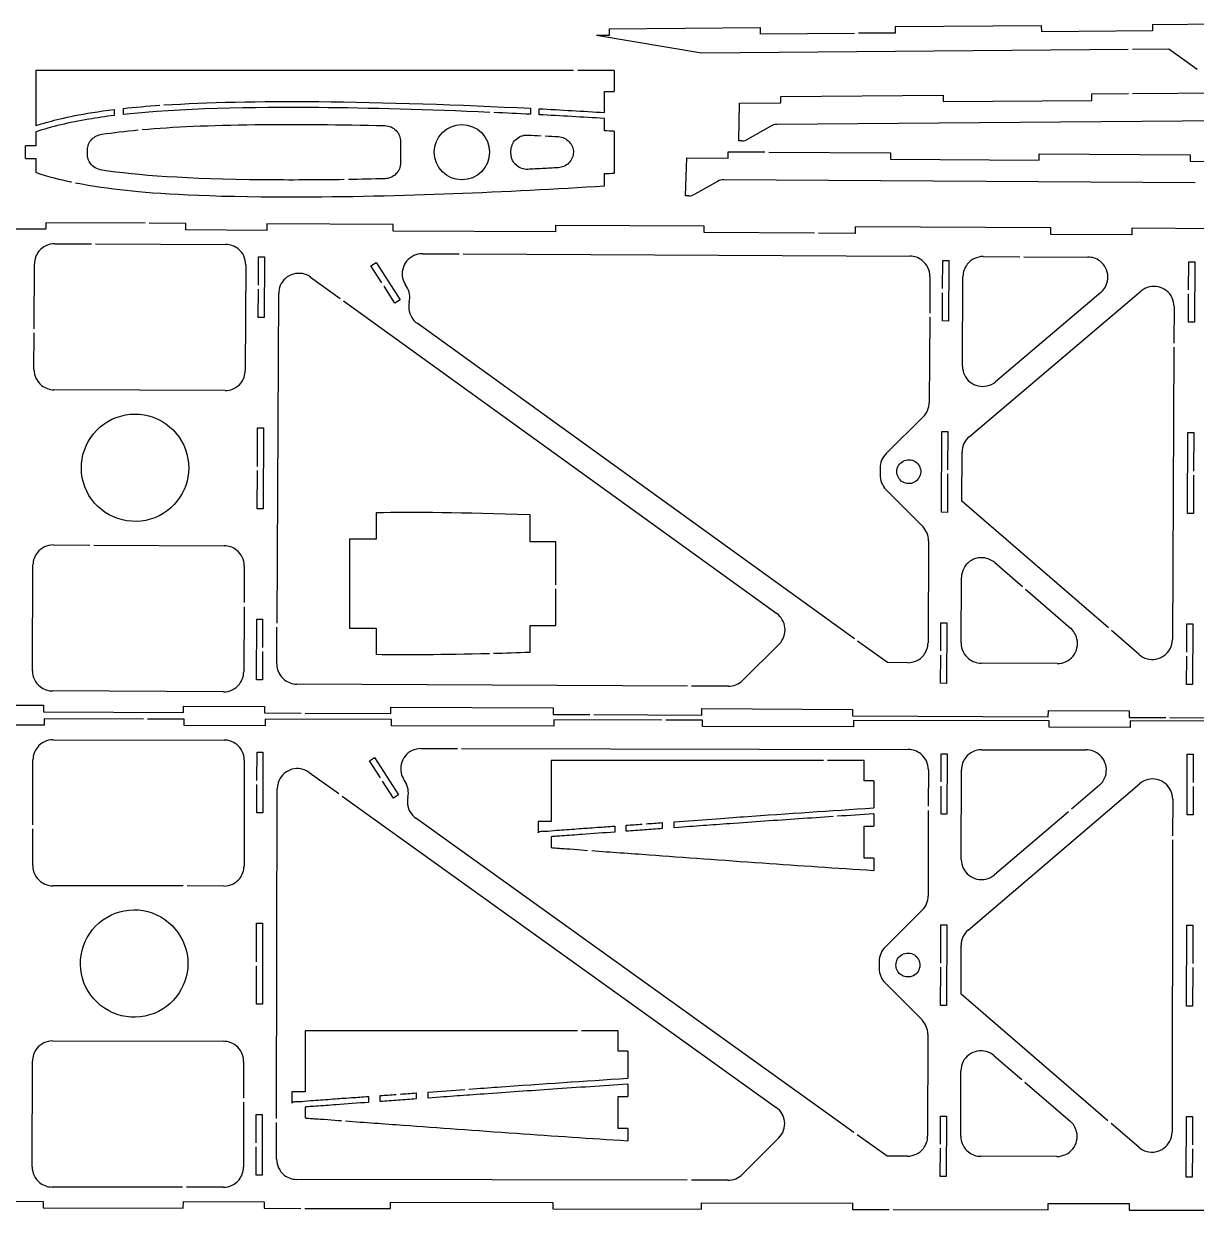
# Model space of a CAD drawing. Header units: millimetres. Extents: x 5 to 892, y -299 to -7.
# Drawn here: x 167.9 to 455.9, y -298.8 to -7.4 of the extents above; entities that cross this region are included whole.
import ezdxf

# ---------------------------------------------------------------- set-up
doc = ezdxf.new("R2010")
doc.units = ezdxf.units.MM
doc.layers.get('0').update_dxf_attribs({"linetype": 'CONTINUOUS'})

msp = doc.modelspace()

# ---------------------------------------------------------------- linework, layer by layer
for p, q in [((311.64, -8.67), (348.86, -8.35)), ((311.64, -8.67), (311.66, -10.25)), ((348.87, -9.94), (348.86, -8.35)), ((381.94, -8.08), (417.9, -7.78)), ((381.94, -8.08), (381.95, -9.67)), ((417.91, -9.37), (417.9, -7.78)), ((445.1, -7.55), (465.22, -7.38)), ((445.1, -7.55), (445.11, -9.14)), ((311.66, -10.25), (308.59, -10.28)), ((334.33, -14.6), (308.59, -10.28)), ((371.95, -9.75), (348.87, -9.94)), ((381.95, -9.67), (372.95, -9.74)), ((445.11, -9.14), (417.91, -9.37)), ((439.18, -13.72), (334.33, -14.6)), ((449.18, -13.64), (440.18, -13.71)), ((456.11, -18.59), (449.18, -13.64)), ((302.93, -18.88), (170.87, -18.88)), ((170.87, -18.88), (170.87, -32.39)), ((312.93, -18.88), (303.93, -18.88)), ((312.93, -18.88), (312.93, -24)), ((310.55, -29.19), (310.55, -24)), ((310.55, -24), (312.93, -24)), ((353.84, -25.22), (393.71, -24.91)), ((353.85, -26.81), (353.84, -25.22)), ((393.71, -24.91), (393.72, -26.49)), ((393.72, -26.49), (430.23, -26.21)), ((430.21, -24.62), (439.21, -24.55)), ((430.23, -26.21), (430.21, -24.62)), ((440.21, -24.54), (467.29, -24.33)), ((190.1, -28.44), (190.1, -29.92)), ((192.35, -29.66), (192.35, -28.19)), ((292.31, -28.16), (292.31, -29.63)), ((294.44, -29.74), (294.44, -28.27)), ((343.53, -36.18), (343.7, -26.89)), ((343.7, -26.89), (353.85, -26.81)), ((310.55, -33.67), (310.55, -30.66)), ((468.68, -31.2), (352.86, -32.11)), ((170.87, -33.94), (170.87, -37.38)), ((312.93, -33.82), (312.93, -44.06)), ((351.34, -32.52), (345.75, -35.78)), ((170.87, -37.38), (168.32, -37.38)), ((168.32, -40.5), (168.32, -37.38)), ((260.43, -36.36), (260.43, -41.53)), ((344.29, -36.17), (343.53, -36.18)), ((168.32, -40.5), (170.87, -40.5)), ((170.87, -40.5), (170.87, -43.94)), ((183.51, -39.48), (183.51, -38.4)), ((287.55, -39.22), (287.55, -38.66)), ((330.45, -49.65), (330.75, -40.36)), ((330.75, -40.36), (340.9, -40.42)), ((340.9, -40.42), (340.91, -38.84)), ((340.91, -38.84), (349.91, -38.89)), ((350.91, -38.9), (380.78, -39.09)), ((380.78, -39.09), (380.77, -40.68)), ((380.77, -40.68), (417.28, -40.91)), ((417.28, -40.91), (417.29, -39.32)), ((417.29, -39.32), (454.36, -39.56)), ((454.36, -39.56), (454.35, -41.15)), ((454.35, -41.15), (463.35, -41.2)), ((310.55, -47.22), (310.55, -44.21)), ((338.31, -46.1), (332.67, -49.28)), ((455.65, -46.45), (339.83, -45.71)), ((331.21, -49.65), (330.45, -49.65)), ((173.28, -57.87), (153.41, -57.77)), ((173.29, -56.28), (173.28, -57.87)), ((197.71, -56.4), (173.29, -56.28)), ((207.71, -56.46), (198.71, -56.41)), ((207.7, -58.04), (207.71, -56.46)), ((227.58, -58.14), (207.7, -58.04)), ((227.59, -56.56), (227.58, -58.14)), ((258.62, -56.71), (227.59, -56.56)), ((258.61, -58.3), (258.62, -56.71)), ((298.49, -56.92), (298.48, -58.5)), ((335, -57.1), (298.49, -56.92)), ((334.99, -58.69), (335, -57.1)), ((372.07, -57.29), (372.06, -58.88)), ((420.15, -57.54), (372.07, -57.29)), ((420.14, -59.12), (420.15, -57.54)), ((440.03, -57.64), (440.02, -59.22)), ((461.4, -57.75), (440.03, -57.64)), ((298.48, -58.5), (258.61, -58.3)), ((362.07, -58.83), (334.99, -58.69)), ((372.06, -58.88), (363.06, -58.83)), ((440.02, -59.22), (420.14, -59.12)), ((175.47, -61.41), (184.47, -61.46)), ((185.47, -61.46), (217.49, -61.63)), ((265.78, -63.87), (274.78, -63.92)), ((275.78, -63.92), (385.53, -64.48)), ((170.43, -82.33), (170.51, -66.33)), ((222.4, -66.59), (222.27, -92.59)), ((225.5, -71.61), (225.54, -64.67)), ((225.54, -64.67), (227, -64.67)), ((227, -64.67), (226.93, -79.55)), ((253.16, -66.85), (254.39, -66.05)), ((255.83, -71), (253.16, -66.85)), ((254.39, -66.05), (260.29, -75.2)), ((393.55, -72.46), (393.59, -65.52)), ((393.59, -65.52), (395.06, -65.53)), ((395.06, -65.53), (394.98, -80.41)), ((403.54, -64.57), (412.54, -64.62)), ((413.54, -64.62), (429.25, -64.7)), ((453.99, -72.77), (454.02, -65.83)), ((454.02, -65.83), (455.49, -65.84)), ((455.49, -65.84), (455.41, -80.72)), ((238.33, -69.63), (245.62, -74.89)), ((390.45, -69.44), (390.4, -78.44)), ((398.46, -91.52), (398.57, -69.49)), ((225.46, -79.55), (225.49, -72.61)), ((259.05, -76), (256.38, -71.84)), ((261.89, -71.92), (261.6, -71.49)), ((230.08, -154.63), (230.49, -73.61)), ((246.43, -75.48), (352.84, -152.27)), ((260.29, -75.2), (259.05, -76)), ((393.51, -80.4), (393.55, -73.46)), ((400.1, -108.85), (442.29, -73.07)), ((432.42, -73.41), (406.6, -95.31)), ((453.94, -80.71), (453.98, -73.77)), ((450.43, -76.86), (450.39, -85.86)), ((226.93, -79.55), (225.46, -79.55)), ((371.89, -158.48), (264.48, -80.95)), ((390.4, -79.44), (390.29, -100.47)), ((394.98, -80.41), (393.51, -80.4)), ((455.41, -80.72), (453.94, -80.71)), ((170.38, -92.33), (170.42, -83.33)), ((450.38, -86.86), (450.02, -158.64)), ((217.31, -97.51), (175.29, -97.29)), ((388.82, -103.96), (379.7, -112.98)), ((225.27, -116.11), (225.32, -106.67)), ((225.32, -106.67), (226.79, -106.67)), ((226.79, -106.67), (226.69, -126.55)), ((393.27, -127.4), (393.38, -107.52)), ((393.38, -107.52), (394.84, -107.53)), ((394.84, -107.53), (394.8, -116.97)), ((453.71, -127.71), (453.81, -107.83)), ((453.81, -107.83), (455.28, -107.83)), ((455.28, -107.83), (455.23, -117.27)), ((398.29, -124.65), (398.35, -112.59)), ((378.2, -116.55), (378.2, -118.21)), ((225.22, -126.55), (225.27, -117.11)), ((394.79, -117.97), (394.74, -127.41)), ((455.22, -118.27), (455.17, -127.71)), ((379.66, -121.8), (388.69, -130.91)), ((434.28, -155.8), (398.29, -124.65)), ((226.69, -126.55), (225.22, -126.55)), ((254.4, -127.51), (254.4, -134.01)), ((292.25, -134.64), (292.25, -128.05)), ((394.74, -127.41), (393.27, -127.4)), ((455.17, -127.71), (453.71, -127.71)), ((254.4, -134.01), (247.89, -133.99)), ((247.89, -133.99), (247.89, -155.88)), ((175.1, -135.41), (184.1, -135.46)), ((185.1, -135.46), (217.11, -135.62)), ((298.6, -134.64), (292.25, -134.64)), ((298.6, -145.23), (298.6, -134.64)), ((390.12, -134.41), (389.99, -159.44)), ((406.37, -139.74), (413.18, -145.63)), ((170, -166.33), (170.13, -140.33)), ((222.03, -140.59), (221.98, -149.59)), ((398.11, -159.49), (398.19, -143.45)), ((298.6, -155.23), (298.6, -146.23)), ((413.93, -146.29), (425, -155.87)), ((221.98, -150.59), (221.9, -166.59)), ((225.01, -168.55), (225.08, -153.67)), ((225.08, -153.67), (226.55, -153.67)), ((226.55, -153.67), (226.52, -160.61)), ((230.03, -164.63), (230.07, -155.63)), ((247.89, -155.88), (254.4, -155.86)), ((254.4, -155.86), (254.4, -162.36)), ((292.25, -161.82), (292.25, -155.23)), ((292.25, -155.23), (298.6, -155.23)), ((393.1, -161.46), (393.14, -154.52)), ((393.14, -154.52), (394.6, -154.53)), ((394.6, -154.53), (394.53, -169.41)), ((441.84, -162.35), (435.03, -156.46)), ((453.53, -161.77), (453.57, -154.83)), ((453.57, -154.83), (455.04, -154.83)), ((455.04, -154.83), (454.96, -169.71)), ((353.42, -159.79), (344.41, -168.71)), ((380, -164.33), (372.7, -159.07)), ((226.51, -161.61), (226.47, -168.55)), ((393.06, -169.4), (393.1, -162.46)), ((453.49, -169.71), (453.53, -162.77)), ((385.02, -164.36), (380, -164.33)), ((421.74, -164.55), (403.03, -164.45)), ((226.47, -168.55), (225.01, -168.55)), ((216.93, -171.5), (174.92, -171.29)), ((330.91, -170.08), (234.95, -169.6)), ((340.91, -170.13), (331.91, -170.09)), ((394.53, -169.41), (393.06, -169.4)), ((454.96, -169.71), (453.49, -169.71)), ((152.81, -174.71), (172.69, -174.81)), ((172.69, -174.81), (172.68, -176.4)), ((172.68, -176.4), (207.1, -176.57)), ((207.1, -176.57), (207.11, -174.99)), ((207.11, -174.99), (226.99, -175.09)), ((226.99, -175.09), (226.98, -176.68)), ((226.98, -176.68), (235.98, -176.72)), ((236.98, -176.73), (258.01, -176.83)), ((258.01, -176.83), (258.02, -175.25)), ((258.02, -175.25), (297.89, -175.45)), ((297.89, -175.45), (297.88, -177.04)), ((297.88, -177.04), (306.88, -177.08)), ((307.88, -177.09), (334.39, -177.22)), ((334.39, -177.22), (334.4, -175.63)), ((334.4, -175.63), (371.47, -175.82)), ((371.47, -175.82), (371.46, -177.41)), ((371.46, -177.41), (419.54, -177.65)), ((419.54, -177.65), (419.55, -176.07)), ((419.55, -176.07), (439.43, -176.17)), ((439.43, -176.17), (439.42, -177.76)), ((439.42, -177.76), (448.42, -177.8)), ((172.89, -179.71), (153.01, -179.67)), ((197.3, -178.17), (172.89, -178.12)), ((172.89, -178.12), (172.89, -179.71)), ((207.3, -178.19), (198.3, -178.18)), ((207.3, -179.78), (207.3, -178.19)), ((227.18, -179.82), (207.3, -179.78)), ((258.21, -178.3), (227.18, -178.23)), ((227.18, -178.23), (227.18, -179.82)), ((258.21, -179.88), (258.21, -178.3)), ((298.08, -179.96), (258.21, -179.88)), ((298.09, -178.38), (298.08, -179.96)), ((324.59, -178.43), (298.09, -178.38)), ((334.59, -178.45), (325.59, -178.43)), ((334.59, -180.04), (334.59, -178.45)), ((371.67, -180.11), (334.59, -180.04)), ((419.75, -178.62), (371.67, -178.52)), ((371.67, -178.52), (371.67, -180.11)), ((419.75, -180.21), (419.75, -178.62)), ((439.63, -180.25), (419.75, -180.21)), ((461, -178.7), (439.63, -178.66)), ((439.63, -178.66), (439.63, -180.25)), ((449.42, -177.81), (470.79, -177.91)), ((175.09, -183.25), (217.1, -183.33)), ((225.14, -193.29), (225.16, -186.35)), ((225.16, -186.35), (226.62, -186.35)), ((226.62, -186.35), (226.59, -201.23)), ((265.4, -185.43), (274.4, -185.45)), ((275.4, -185.45), (385.15, -185.67)), ((403.16, -185.71), (428.87, -185.76)), ((170.1, -204.18), (170.13, -188.18)), ((222.03, -188.28), (221.98, -214.28)), ((252.79, -188.45), (254.02, -187.65)), ((255.47, -192.59), (252.79, -188.45)), ((254.02, -187.65), (259.94, -196.78)), ((364.31, -188.37), (297.4, -188.37)), ((297.4, -188.37), (297.4, -203.37)), ((374.31, -188.37), (365.31, -188.37)), ((374.31, -193.37), (374.31, -188.37)), ((393.2, -193.63), (393.21, -186.69)), ((393.21, -186.69), (394.68, -186.69)), ((394.68, -186.69), (394.65, -201.57)), ((453.61, -201.69), (453.64, -186.81)), ((453.64, -186.81), (455.11, -186.81)), ((455.11, -186.81), (455.1, -193.75)), ((237.96, -191.27), (245.28, -196.51)), ((390.08, -190.62), (390.06, -199.62)), ((398.16, -212.67), (398.21, -190.64)), ((225.13, -201.23), (225.14, -194.29)), ((229.98, -276.3), (230.14, -195.27)), ((258.71, -197.58), (256.02, -193.43)), ((261.53, -193.49), (261.25, -193.06)), ((376.68, -193.37), (374.31, -193.37)), ((376.68, -193.37), (376.68, -200.01)), ((393.18, -201.57), (393.2, -194.63)), ((399.85, -230), (441.94, -194.08)), ((432.07, -194.46), (425.22, -200.3)), ((455.1, -194.75), (455.08, -201.69)), ((246.09, -197.1), (352.72, -273.57)), ((259.94, -196.78), (258.71, -197.58)), ((450.09, -197.85), (450.07, -206.85)), ((390.06, -200.62), (390.02, -221.65)), ((424.46, -200.95), (406.31, -216.44)), ((226.59, -201.23), (225.13, -201.23)), ((371.8, -279.71), (264.15, -202.51)), ((297.4, -203.37), (294.2, -203.37)), ((294.2, -203.37), (294.2, -206.12)), ((324.68, -203.62), (324.68, -205.1)), ((327.66, -204.88), (327.66, -203.41)), ((376.68, -201.49), (376.68, -204.49)), ((394.65, -201.57), (393.18, -201.57)), ((455.08, -201.69), (453.61, -201.69)), ((170.08, -214.18), (170.1, -205.18)), ((313.04, -204.47), (313.04, -205.95)), ((315.85, -205.74), (315.85, -204.27)), ((374.31, -212.37), (374.31, -204.49)), ((374.31, -204.49), (376.68, -204.49)), ((297.4, -207.1), (297.4, -209.76)), ((450.07, -207.85), (449.92, -279.63)), ((376.68, -212.37), (374.31, -212.37)), ((376.68, -212.37), (376.68, -215.37)), ((207.03, -219.19), (175.01, -219.13)), ((217.03, -219.21), (208.03, -219.19)), ((388.57, -225.14), (379.47, -234.19)), ((225.05, -237.79), (225.07, -228.35)), ((225.07, -228.35), (226.54, -228.35)), ((226.54, -228.35), (226.5, -248.23)), ((393.11, -238.13), (393.13, -228.69)), ((393.13, -228.69), (394.59, -228.69)), ((394.59, -228.69), (394.55, -248.57)), ((453.52, -248.69), (453.56, -228.81)), ((453.56, -228.81), (455.03, -228.81)), ((455.03, -228.81), (455.01, -238.25)), ((398.09, -245.8), (398.12, -233.75)), ((225.03, -248.23), (225.05, -238.79)), ((377.98, -237.77), (377.98, -239.43)), ((393.09, -248.57), (393.11, -239.13)), ((455.01, -239.25), (454.99, -248.69)), ((379.46, -243.01), (388.51, -252.1)), ((434.18, -276.85), (398.09, -245.8)), ((226.5, -248.23), (225.03, -248.23)), ((394.55, -248.57), (393.09, -248.57)), ((454.99, -248.69), (453.52, -248.69)), ((236.95, -254.77), (236.95, -269.77)), ((303.85, -254.77), (236.95, -254.77)), ((313.85, -254.77), (304.85, -254.77)), ((313.85, -259.77), (313.85, -254.77)), ((389.95, -255.59), (389.9, -280.62)), ((174.94, -257.25), (216.95, -257.33)), ((169.93, -288.18), (169.98, -262.18)), ((221.88, -262.28), (221.86, -271.28)), ((316.23, -259.77), (313.85, -259.77)), ((316.23, -259.77), (316.23, -266.41)), ((406.22, -260.87), (413.04, -266.74)), ((398.02, -280.64), (398.06, -264.6)), ((316.23, -267.89), (316.23, -270.89)), ((413.8, -267.39), (424.9, -276.94)), ((233.75, -269.77), (233.75, -272.52)), ((236.95, -269.77), (233.75, -269.77)), ((252.58, -270.87), (252.58, -272.35)), ((255.4, -272.15), (255.4, -270.67)), ((264.23, -270.03), (264.23, -271.5)), ((267.21, -271.28), (267.21, -269.81)), ((313.85, -270.89), (316.23, -270.89)), ((313.85, -278.77), (313.85, -270.89)), ((221.86, -272.28), (221.83, -288.28)), ((236.95, -273.5), (236.95, -276.16)), ((224.96, -282.29), (224.98, -275.35)), ((224.98, -275.35), (226.44, -275.35)), ((226.44, -275.35), (226.41, -290.23)), ((393.02, -282.63), (393.03, -275.69)), ((393.03, -275.69), (394.5, -275.69)), ((394.5, -275.69), (394.47, -290.57)), ((453.43, -290.69), (453.46, -275.81)), ((453.46, -275.81), (454.93, -275.81)), ((454.93, -275.81), (454.92, -282.75)), ((229.96, -286.3), (229.97, -277.3)), ((316.23, -278.77), (313.85, -278.77)), ((316.23, -278.77), (316.23, -281.77)), ((441.76, -283.37), (434.94, -277.5)), ((353.33, -281.08), (344.35, -290.02)), ((379.93, -285.54), (372.61, -280.3)), ((224.95, -290.23), (224.96, -283.29)), ((384.95, -285.55), (379.93, -285.54)), ((393, -290.57), (393.02, -283.63)), ((421.67, -285.63), (402.96, -285.59)), ((454.92, -283.75), (454.9, -290.69)), ((226.41, -290.23), (224.95, -290.23)), ((330.85, -291.44), (234.89, -291.25)), ((340.85, -291.46), (331.85, -291.44)), ((394.47, -290.57), (393, -290.57)), ((454.9, -290.69), (453.43, -290.69)), ((206.88, -293.19), (174.86, -293.13)), ((216.88, -293.21), (207.88, -293.19)), ((152.77, -296.62), (172.65, -296.66)), ((172.65, -296.66), (172.65, -298.24)), ((207.06, -298.31), (207.07, -296.73)), ((207.07, -296.73), (226.95, -296.77)), ((226.95, -296.77), (226.94, -298.35)), ((257.97, -298.42), (257.98, -296.83)), ((257.98, -296.83), (297.85, -296.91)), ((297.85, -296.91), (297.84, -298.5)), ((334.35, -298.57), (334.36, -296.98)), ((334.36, -296.98), (371.43, -297.06)), ((371.43, -297.06), (371.43, -298.64)), ((419.51, -298.74), (419.51, -297.15)), ((419.51, -297.15), (439.39, -297.19)), ((439.39, -297.19), (439.39, -298.78)), ((172.65, -298.24), (207.06, -298.31)), ((226.94, -298.35), (235.94, -298.37)), ((236.94, -298.37), (257.97, -298.42)), ((297.84, -298.5), (334.35, -298.57)), ((371.43, -298.64), (380.43, -298.66)), ((381.43, -298.66), (419.51, -298.74)), ((439.39, -298.78), (470.76, -298.84))]:
    msp.add_line(p, q)
msp.add_circle((275.49, -38.94), 6.79)
for centre, radius, start, end in [((352.88, -35.17), 3.06, 90.449, 120.1939), ((344.27, -33.23), 2.94, 270.449, 300.1939), ((339.81, -48.77), 3.06, 89.6349, 119.3797), ((331.23, -46.71), 2.94, 269.6349, 299.3797)]:
    msp.add_arc(centre, radius, start, end)
for points, knots in [([(170.87, -32.39), (170.9, -32.38), (170.93, -32.37), (170.95, -32.36), (171.99, -32.03), (173.03, -31.72), (174.04, -31.45), (177.31, -30.55), (182.36, -29.39), (190.1, -28.44)], [0.310054, 0.310054, 0.310054, 0.310054, 0.31806, 0.31806, 0.31806, 0.634123, 0.634123, 0.634123, 1.659227, 1.659227, 1.659227, 1.659227]), ([(282.32, -29.15), (267.38, -28.49), (252.62, -28.09), (240.29, -27.99), (224.17, -27.85), (205.98, -28.17), (192.35, -29.66)], [1.078566, 1.078566, 1.078566, 1.078566, 5.55362, 5.55362, 5.55362, 11.40751, 11.40751, 11.40751, 11.40751]), ([(202.31, -27.34), (212.92, -26.65), (225.65, -26.41), (240.35, -26.52), (256.16, -26.65), (275.29, -27.28), (292.31, -28.16)], [0.955064, 0.955064, 0.955064, 0.955064, 3.703218, 3.703218, 3.703218, 6.656539, 6.656539, 6.656539, 6.656539]), ([(294.44, -28.27), (299.77, -28.55), (305.28, -28.87), (310.49, -29.19), (310.51, -29.19), (310.53, -29.19), (310.55, -29.19)], [0.139213, 0.139213, 0.139213, 0.139213, 1.730402, 1.730402, 1.730402, 1.736893, 1.736893, 1.736893, 1.736893]), ([(190.1, -29.92), (187.98, -30.18), (185.87, -30.49), (183.81, -30.84), (179.07, -31.64), (174.56, -32.69), (170.91, -33.92), (170.9, -33.93), (170.89, -33.93), (170.87, -33.94)], [16.254686, 16.254686, 16.254686, 16.254686, 17.521294, 17.521294, 17.521294, 20.432068, 20.432068, 20.432068, 20.442922, 20.442922, 20.442922, 20.442922]), ([(196.98, -33.37), (204.52, -32.71), (213.55, -32.31), (224.69, -32.17), (235.14, -32.03), (245.68, -32.14), (256.59, -32.42)], [1.202331, 1.202331, 1.202331, 1.202331, 2.96722, 2.96722, 2.96722, 4.622739, 4.622739, 4.622739, 4.622739]), ([(310.55, -30.66), (310.53, -30.66), (310.51, -30.66), (310.49, -30.66), (305.15, -30.33), (299.79, -30.02), (294.44, -29.74)], [0.283325, 0.283325, 0.283325, 0.283325, 0.28896, 0.28896, 0.28896, 1.894106, 1.894106, 1.894106, 1.894106]), ([(183.51, -38.4), (183.51, -37.92), (183.61, -37.45), (183.79, -37), (183.98, -36.54), (184.25, -36.12), (184.6, -35.76), (184.92, -35.43), (185.3, -35.15), (185.71, -34.95), (186.13, -34.73), (186.58, -34.59), (187.05, -34.52)], [0, 0, 0, 0, 0.1471471, 0.1471471, 0.1471471, 0.2986945, 0.2986945, 0.2986945, 0.4392003, 0.4392003, 0.4392003, 0.5819963, 0.5819963, 0.5819963, 0.5819963]), ([(256.59, -32.42), (257.11, -32.43), (257.61, -32.54), (258.08, -32.75), (258.55, -32.96), (258.98, -33.25), (259.33, -33.62), (259.69, -33.99), (259.97, -34.43), (260.16, -34.91), (260.34, -35.37), (260.43, -35.86), (260.43, -36.36)], [0, 0, 0, 0, 0.1562558, 0.1562558, 0.1562558, 0.3125129, 0.3125129, 0.3125129, 0.4687723, 0.4687723, 0.4687723, 0.6199899, 0.6199899, 0.6199899, 0.6199899]), ([(287.55, -38.66), (287.55, -38.15), (287.65, -37.64), (287.85, -37.17), (288.04, -36.69), (288.33, -36.26), (288.69, -35.89), (289.05, -35.53), (289.48, -35.24), (289.95, -35.04), (290.22, -34.92), (290.51, -34.83), (290.8, -34.78), (291.1, -34.73), (291.39, -34.71), (291.69, -34.73)], [0, 0, 0, 0, 0.1562627, 0.1562627, 0.1562627, 0.3125239, 0.3125239, 0.3125239, 0.4687826, 0.4687826, 0.4687826, 0.5594118, 0.5594118, 0.5594118, 0.6500408, 0.6500408, 0.6500408, 0.6500408]), ([(312.93, -33.82), (312.92, -33.82), (312.9, -33.82), (312.88, -33.81), (312.1, -33.76), (311.32, -33.72), (310.55, -33.67)], [0.0446133, 0.0446133, 0.0446133, 0.0446133, 0.0502641, 0.0502641, 0.0502641, 0.2861548, 0.2861548, 0.2861548, 0.2861548]), ([(299.16, -35.12), (299.67, -35.15), (300.18, -35.28), (300.64, -35.5), (301.11, -35.72), (301.52, -36.03), (301.87, -36.41), (302.19, -36.77), (302.45, -37.18), (302.62, -37.64), (302.79, -38.05), (302.87, -38.49), (302.89, -38.94)], [0, 0, 0, 0, 0.1565286, 0.1565286, 0.1565286, 0.313018, 0.313018, 0.313018, 0.4608033, 0.4608033, 0.4608033, 0.5969259, 0.5969259, 0.5969259, 0.5969259]), ([(187.05, -43.36), (186.48, -43.27), (185.93, -43.08), (185.44, -42.78), (184.97, -42.5), (184.56, -42.13), (184.24, -41.69), (184.01, -41.37), (183.82, -41.02), (183.7, -40.64), (183.58, -40.26), (183.51, -39.87), (183.51, -39.48)], [0, 0, 0, 0, 0.1751099, 0.1751099, 0.1751099, 0.340999, 0.340999, 0.340999, 0.4627608, 0.4627608, 0.4627608, 0.5833363, 0.5833363, 0.5833363, 0.5833363]), ([(291.69, -43.16), (291.18, -43.18), (290.67, -43.11), (290.18, -42.94), (289.7, -42.76), (289.25, -42.5), (288.87, -42.16), (288.49, -41.82), (288.17, -41.4), (287.95, -40.94), (287.82, -40.68), (287.72, -40.39), (287.65, -40.1), (287.59, -39.81), (287.55, -39.52), (287.55, -39.22)], [0, 0, 0, 0, 0.1562555, 0.1562555, 0.1562555, 0.3125119, 0.3125119, 0.3125119, 0.4687708, 0.4687708, 0.4687708, 0.5594056, 0.5594056, 0.5594056, 0.6500404, 0.6500404, 0.6500404, 0.6500404]), ([(302.89, -38.94), (302.87, -39.41), (302.77, -39.88), (302.59, -40.32), (302.4, -40.8), (302.11, -41.23), (301.75, -41.59), (301.41, -41.94), (301.01, -42.22), (300.57, -42.42), (300.12, -42.62), (299.65, -42.73), (299.16, -42.76)], [0.0116252, 0.0116252, 0.0116252, 0.0116252, 0.1561477, 0.1561477, 0.1561477, 0.3124101, 0.3124101, 0.3124101, 0.4604605, 0.4604605, 0.4604605, 0.6085303, 0.6085303, 0.6085303, 0.6085303]), ([(246.6, -45.67), (239.91, -45.77), (233.34, -45.8), (226.78, -45.74), (207.67, -45.56), (195.68, -44.64), (187.05, -43.36)], [1.412468, 1.412468, 1.412468, 1.412468, 3.479167, 3.479167, 3.479167, 9.498277, 9.498277, 9.498277, 9.498277]), ([(260.43, -41.53), (260.43, -42.04), (260.33, -42.55), (260.14, -43.02), (259.94, -43.5), (259.66, -43.93), (259.3, -44.29), (258.94, -44.66), (258.51, -44.95), (258.04, -45.15), (257.58, -45.34), (257.09, -45.45), (256.59, -45.46)], [0, 0, 0, 0, 0.1562613, 0.1562613, 0.1562613, 0.3125216, 0.3125216, 0.3125216, 0.4687801, 0.4687801, 0.4687801, 0.6199902, 0.6199902, 0.6199902, 0.6199902]), ([(299.16, -42.76), (297.86, -42.83), (296.56, -42.9), (295.27, -42.97), (294.07, -43.03), (292.88, -43.1), (291.69, -43.16)], [0.3790313, 0.3790313, 0.3790313, 0.3790313, 0.7692191, 0.7692191, 0.7692191, 1.1272531, 1.1272531, 1.1272531, 1.1272531]), ([(170.87, -43.94), (170.89, -43.95), (170.9, -43.95), (170.91, -43.96), (173.89, -44.97), (177, -45.7), (179.11, -46.15), (179.26, -46.18), (179.41, -46.22), (179.57, -46.25)], [0.3136613, 0.3136613, 0.3136613, 0.3136613, 0.3177437, 0.3177437, 0.3177437, 1.210537, 1.210537, 1.210537, 1.2755615, 1.2755615, 1.2755615, 1.2755615]), ([(180.55, -46.45), (184.67, -47.27), (188.88, -47.85), (193.08, -48.3), (200.43, -49.08), (212.76, -49.92), (233.62, -49.92), (246.73, -49.93), (261.19, -49.55), (273.34, -49.1), (285.96, -48.62), (298.87, -47.94), (310.49, -47.22), (310.51, -47.22), (310.53, -47.22), (310.55, -47.22)], [1.413311, 1.413311, 1.413311, 1.413311, 3.146712, 3.146712, 3.146712, 6.176562, 6.176562, 6.176562, 8.081681, 8.081681, 8.081681, 10.060243, 10.060243, 10.060243, 10.063439, 10.063439, 10.063439, 10.063439]), ([(310.55, -44.21), (311.32, -44.17), (312.1, -44.12), (312.88, -44.07), (312.9, -44.07), (312.92, -44.06), (312.93, -44.06)], [3.7845052, 3.7845052, 3.7845052, 3.7845052, 3.9826179, 3.9826179, 3.9826179, 3.9873636, 3.9873636, 3.9873636, 3.9873636]), ([(175.47, -61.41), (173.98, -61.4), (172.51, -62.11), (171.58, -63.28), (170.9, -64.14), (170.51, -65.23), (170.51, -66.33)], [-1.570796, -1.570796, -1.570796, -1.570796, -0.665961, -0.665961, -0.665961, 0, 0, 0, 0]), ([(222.4, -66.59), (222.41, -65.1), (221.7, -63.62), (220.54, -62.7), (219.68, -62.01), (218.58, -61.63), (217.49, -61.63)], [0, 0, 0, 0, 0.904836, 0.904836, 0.904836, 1.570796, 1.570796, 1.570796, 1.570796]), ([(265.78, -63.87), (264.31, -63.86), (262.84, -64.56), (261.91, -65.71), (260.98, -66.86), (260.61, -68.45), (260.94, -69.89), (261.06, -70.46), (261.29, -71), (261.6, -71.49)], [-1.570796, -1.570796, -1.570796, -1.570796, -0.673447, -0.673447, -0.673447, 0.226195, 0.226195, 0.226195, 0.577192, 0.577192, 0.577192, 0.577192]), ([(390.45, -69.44), (390.46, -67.95), (389.75, -66.48), (388.58, -65.55), (387.72, -64.87), (386.63, -64.49), (385.53, -64.48)], [0, 0, 0, 0, 0.904836, 0.904836, 0.904836, 1.570796, 1.570796, 1.570796, 1.570796]), ([(403.54, -64.57), (402.05, -64.56), (400.57, -65.27), (399.64, -66.44), (398.96, -67.3), (398.58, -68.39), (398.57, -69.49)], [-1.570796, -1.570796, -1.570796, -1.570796, -0.665961, -0.665961, -0.665961, 0, 0, 0, 0]), ([(432.42, -73.41), (433.55, -72.45), (434.21, -70.96), (434.17, -69.48), (434.12, -68), (433.36, -66.55), (432.16, -65.66), (431.32, -65.05), (430.29, -64.71), (429.25, -64.7)], [-0.86217, -0.86217, -0.86217, -0.86217, 0.036996, 0.036996, 0.036996, 0.941172, 0.941172, 0.941172, 1.570796, 1.570796, 1.570796, 1.570796]), ([(238.33, -69.63), (237.13, -68.76), (235.53, -68.48), (234.1, -68.87), (232.68, -69.27), (231.45, -70.35), (230.88, -71.72), (230.63, -72.31), (230.49, -72.96), (230.49, -73.61)], [-2.191046, -2.191046, -2.191046, -2.191046, -1.29342, -1.29342, -1.29342, -0.393141, -0.393141, -0.393141, 0, 0, 0, 0]), ([(450.43, -76.86), (450.44, -75.38), (449.74, -73.91), (448.59, -72.98), (447.43, -72.05), (445.84, -71.69), (444.39, -72.02), (443.62, -72.19), (442.89, -72.55), (442.29, -73.07)], [0, 0, 0, 0, 0.898151, 0.898151, 0.898151, 1.799804, 1.799804, 1.799804, 2.279423, 2.279423, 2.279423, 2.279423]), ([(262.56, -75.82), (262.22, -77.26), (262.57, -78.85), (263.49, -80.01), (263.77, -80.37), (264.11, -80.68), (264.48, -80.95)], [-0.225353, -0.225353, -0.225353, -0.225353, 0.673266, 0.673266, 0.673266, 0.950547, 0.950547, 0.950547, 0.950547]), ([(170.38, -92.33), (170.37, -93.82), (171.08, -95.29), (172.24, -96.22), (173.1, -96.9), (174.19, -97.29), (175.29, -97.29)], [0, 0, 0, 0, 0.904836, 0.904836, 0.904836, 1.570796, 1.570796, 1.570796, 1.570796]), ([(217.31, -97.51), (218.8, -97.51), (220.27, -96.8), (221.2, -95.64), (221.88, -94.78), (222.27, -93.69), (222.27, -92.59)], [-1.570796, -1.570796, -1.570796, -1.570796, -0.665961, -0.665961, -0.665961, 0, 0, 0, 0]), ([(398.46, -91.52), (398.45, -93), (399.15, -94.47), (400.3, -95.39), (401.46, -96.33), (403.05, -96.69), (404.5, -96.36), (405.27, -96.19), (405.99, -95.82), (406.6, -95.31)], [0, 0, 0, 0, 0.898151, 0.898151, 0.898151, 1.799804, 1.799804, 1.799804, 2.279423, 2.279423, 2.279423, 2.279423]), ([(208.4, -116.52), (208.41, -113.44), (207.31, -110.37), (205.34, -108.01), (203.35, -105.63), (200.5, -103.98), (197.44, -103.45), (194.39, -102.93), (191.17, -103.52), (188.5, -105.09), (185.84, -106.66), (183.76, -109.19), (182.75, -112.1), (181.73, -115.01), (181.77, -118.27), (182.87, -121.15), (183.97, -124.05), (186.14, -126.53), (188.86, -128.02), (191.56, -129.5), (194.8, -129.99), (197.82, -129.38), (200.86, -128.76), (203.66, -127.04), (205.58, -124.6), (207.37, -122.31), (208.38, -119.42), (208.4, -116.52)], [-3.141593, -3.141593, -3.141593, -3.141593, -2.441992, -2.441992, -2.441992, -1.736448, -1.736448, -1.736448, -1.032969, -1.032969, -1.032969, -0.331283, -0.331283, -0.331283, 0.368913, 0.368913, 0.368913, 1.074327, 1.074327, 1.074327, 1.775959, 1.775959, 1.775959, 2.4811, 2.4811, 2.4811, 3.141593, 3.141593, 3.141593, 3.141593]), ([(382.32, -117.4), (382.32, -118.41), (382.87, -119.41), (383.74, -119.93), (384.59, -120.45), (385.73, -120.49), (386.62, -120.03), (387.54, -119.55), (388.17, -118.55), (388.2, -117.52), (388.24, -116.51), (387.71, -115.5), (386.86, -114.95), (385.98, -114.38), (384.79, -114.33), (383.86, -114.83), (382.94, -115.33), (382.33, -116.36), (382.32, -117.4)], [-3.141593, -3.141593, -3.141593, -3.141593, -2.11141, -2.11141, -2.11141, -1.086052, -1.086052, -1.086052, -0.029141, -0.029141, -0.029141, 1.001343, 1.001343, 1.001343, 2.071468, 2.071468, 2.071468, 3.141593, 3.141593, 3.141593, 3.141593]), ([(292.25, -128.05), (292.23, -128.05), (292.21, -128.05), (292.19, -128.05), (275.55, -127.46), (263.71, -127.38), (254.46, -127.51), (254.44, -127.51), (254.42, -127.51), (254.4, -127.51)], [0.705924, 0.705924, 0.705924, 0.705924, 0.712172, 0.712172, 0.712172, 6.101114, 6.101114, 6.101114, 6.112593, 6.112593, 6.112593, 6.112593]), ([(175.1, -135.41), (173.61, -135.4), (172.13, -136.11), (171.2, -137.28), (170.52, -138.14), (170.14, -139.23), (170.13, -140.33)], [-1.570796, -1.570796, -1.570796, -1.570796, -0.665961, -0.665961, -0.665961, 0, 0, 0, 0]), ([(222.03, -140.59), (222.04, -139.1), (221.33, -137.62), (220.16, -136.7), (219.3, -136.01), (218.21, -135.63), (217.11, -135.62)], [0, 0, 0, 0, 0.904836, 0.904836, 0.904836, 1.570796, 1.570796, 1.570796, 1.570796]), ([(406.37, -139.74), (405.25, -138.77), (403.68, -138.35), (402.23, -138.62), (400.77, -138.89), (399.46, -139.86), (398.76, -141.17), (398.4, -141.87), (398.2, -142.66), (398.19, -143.45)], [-2.279423, -2.279423, -2.279423, -2.279423, -1.381238, -1.381238, -1.381238, -0.479617, -0.479617, -0.479617, 0, 0, 0, 0]), ([(353.42, -159.79), (354.48, -158.74), (355.03, -157.18), (354.85, -155.7), (354.69, -154.35), (353.94, -153.07), (352.84, -152.27)], [-0.785398, -0.785398, -0.785398, -0.785398, 0.122565, 0.122565, 0.122565, 0.950547, 0.950547, 0.950547, 0.950547]), ([(421.74, -164.55), (423.22, -164.55), (424.69, -163.85), (425.62, -162.7), (426.55, -161.54), (426.92, -159.94), (426.58, -158.49), (426.35, -157.48), (425.79, -156.55), (425, -155.87)], [-1.570796, -1.570796, -1.570796, -1.570796, -0.6716, -0.6716, -0.6716, 0.232547, 0.232547, 0.232547, 0.86217, 0.86217, 0.86217, 0.86217]), ([(385.02, -164.36), (386.51, -164.37), (387.99, -163.66), (388.92, -162.49), (389.6, -161.63), (389.98, -160.54), (389.99, -159.44)], [-1.570796, -1.570796, -1.570796, -1.570796, -0.665961, -0.665961, -0.665961, 0, 0, 0, 0]), ([(398.11, -159.49), (398.11, -160.97), (398.81, -162.45), (399.98, -163.38), (400.84, -164.06), (401.93, -164.44), (403.03, -164.45)], [0, 0, 0, 0, 0.904836, 0.904836, 0.904836, 1.570796, 1.570796, 1.570796, 1.570796]), ([(441.84, -162.35), (442.96, -163.32), (444.53, -163.74), (445.98, -163.47), (447.44, -163.2), (448.75, -162.23), (449.45, -160.92), (449.81, -160.22), (450.01, -159.43), (450.02, -158.64)], [0.86217, 0.86217, 0.86217, 0.86217, 1.760355, 1.760355, 1.760355, 2.661976, 2.661976, 2.661976, 3.141593, 3.141593, 3.141593, 3.141593]), ([(282.25, -162.13), (270.66, -162.44), (261.76, -162.46), (254.46, -162.36), (254.44, -162.36), (254.42, -162.36), (254.4, -162.36)], [1.852197, 1.852197, 1.852197, 1.852197, 6.101114, 6.101114, 6.101114, 6.112593, 6.112593, 6.112593, 6.112593]), ([(292.25, -161.82), (292.23, -161.82), (292.21, -161.82), (292.19, -161.82), (289.05, -161.94), (286.07, -162.03), (283.25, -162.11)], [0.705924, 0.705924, 0.705924, 0.705924, 0.712172, 0.712172, 0.712172, 1.730917, 1.730917, 1.730917, 1.730917]), ([(230.03, -164.63), (230.02, -166.12), (230.73, -167.6), (231.9, -168.52), (232.76, -169.21), (233.85, -169.59), (234.95, -169.6)], [0, 0, 0, 0, 0.904836, 0.904836, 0.904836, 1.570796, 1.570796, 1.570796, 1.570796]), ([(170, -166.33), (169.99, -167.82), (170.7, -169.29), (171.87, -170.22), (172.73, -170.9), (173.82, -171.28), (174.92, -171.29)], [0, 0, 0, 0, 0.904836, 0.904836, 0.904836, 1.570796, 1.570796, 1.570796, 1.570796]), ([(216.93, -171.5), (218.42, -171.51), (219.9, -170.8), (220.82, -169.64), (221.51, -168.78), (221.89, -167.69), (221.9, -166.59)], [-1.570796, -1.570796, -1.570796, -1.570796, -0.665961, -0.665961, -0.665961, 0, 0, 0, 0]), ([(175.09, -183.25), (173.59, -183.25), (172.12, -183.96), (171.2, -185.13), (170.52, -185.99), (170.14, -187.08), (170.13, -188.18)], [-1.570796, -1.570796, -1.570796, -1.570796, -0.665961, -0.665961, -0.665961, 0, 0, 0, 0]), ([(222.03, -188.28), (222.03, -186.79), (221.32, -185.32), (220.15, -184.39), (219.29, -183.72), (218.2, -183.34), (217.1, -183.33)], [0, 0, 0, 0, 0.904836, 0.904836, 0.904836, 1.570796, 1.570796, 1.570796, 1.570796]), ([(265.4, -185.43), (263.92, -185.43), (262.46, -186.13), (261.54, -187.28), (260.61, -188.44), (260.24, -190.02), (260.57, -191.47), (260.7, -192.03), (260.93, -192.57), (261.25, -193.06)], [-1.570796, -1.570796, -1.570796, -1.570796, -0.673447, -0.673447, -0.673447, 0.226195, 0.226195, 0.226195, 0.577192, 0.577192, 0.577192, 0.577192]), ([(390.08, -190.62), (390.09, -189.13), (389.37, -187.66), (388.2, -186.73), (387.34, -186.05), (386.25, -185.67), (385.15, -185.67)], [0, 0, 0, 0, 0.904836, 0.904836, 0.904836, 1.570796, 1.570796, 1.570796, 1.570796]), ([(403.16, -185.71), (401.67, -185.7), (400.19, -186.42), (399.27, -187.59), (398.59, -188.45), (398.21, -189.54), (398.21, -190.64)], [-1.570796, -1.570796, -1.570796, -1.570796, -0.665961, -0.665961, -0.665961, 0, 0, 0, 0]), ([(432.07, -194.46), (433.2, -193.5), (433.85, -192.01), (433.8, -190.53), (433.75, -189.04), (432.98, -187.59), (431.78, -186.71), (430.94, -186.1), (429.91, -185.76), (428.87, -185.76)], [-0.86217, -0.86217, -0.86217, -0.86217, 0.036996, 0.036996, 0.036996, 0.941172, 0.941172, 0.941172, 1.570796, 1.570796, 1.570796, 1.570796]), ([(237.96, -191.27), (236.76, -190.41), (235.16, -190.13), (233.74, -190.53), (232.31, -190.93), (231.09, -192.01), (230.52, -193.38), (230.27, -193.98), (230.14, -194.63), (230.14, -195.27)], [-2.191046, -2.191046, -2.191046, -2.191046, -1.29342, -1.29342, -1.29342, -0.393141, -0.393141, -0.393141, 0, 0, 0, 0]), ([(450.09, -197.85), (450.09, -196.37), (449.39, -194.91), (448.23, -193.98), (447.07, -193.06), (445.48, -192.69), (444.03, -193.03), (443.26, -193.21), (442.54, -193.57), (441.94, -194.08)], [0, 0, 0, 0, 0.898151, 0.898151, 0.898151, 1.799804, 1.799804, 1.799804, 2.279423, 2.279423, 2.279423, 2.279423]), ([(262.21, -197.39), (261.88, -198.83), (262.24, -200.41), (263.16, -201.57), (263.44, -201.93), (263.78, -202.25), (264.15, -202.51)], [-0.225353, -0.225353, -0.225353, -0.225353, 0.673266, 0.673266, 0.673266, 0.950547, 0.950547, 0.950547, 0.950547]), ([(327.66, -203.41), (333.89, -202.95), (340.38, -202.48), (344.64, -202.18), (355.87, -201.38), (365.91, -200.7), (376.62, -200.02), (376.64, -200.02), (376.66, -200.01), (376.68, -200.01)], [0.230885, 0.230885, 0.230885, 0.230885, 2.076054, 2.076054, 2.076054, 6.935178, 6.935178, 6.935178, 6.943678, 6.943678, 6.943678, 6.943678]), ([(366.7, -202.14), (363.89, -202.32), (361.07, -202.51), (358.26, -202.71), (352.63, -203.09), (347.18, -203.47), (341.3, -203.89), (336.53, -204.24), (333.2, -204.48), (327.66, -204.88)], [1.045069, 1.045069, 1.045069, 1.045069, 1.890961, 1.890961, 1.890961, 3.58365, 3.58365, 3.58365, 4.956524, 4.956524, 4.956524, 4.956524]), ([(376.68, -201.49), (376.66, -201.49), (376.64, -201.49), (376.61, -201.49), (373.64, -201.68), (370.67, -201.87), (367.7, -202.07)], [0.0447405, 0.0447405, 0.0447405, 0.0447405, 0.0511368, 0.0511368, 0.0511368, 0.9450277, 0.9450277, 0.9450277, 0.9450277]), ([(294.2, -206.12), (294.23, -206.06), (294.27, -206.01), (294.31, -205.96), (294.33, -205.93), (294.35, -205.91), (294.39, -205.89), (294.43, -205.86), (294.49, -205.83), (294.55, -205.81), (294.66, -205.78), (294.8, -205.76), (294.96, -205.76), (295.34, -205.73), (295.72, -205.76), (296.6, -205.69), (297.55, -205.61), (298.49, -205.51), (299.44, -205.45), (301.05, -205.36), (302.66, -205.23), (304.27, -205.1), (305.87, -204.98), (306.88, -204.92), (308.82, -204.78), (310.33, -204.67), (311.37, -204.59), (313.04, -204.47)], [-0.0187972, -0.0187972, -0.0187972, -0.0187972, 0, 0, 0, 0.0132966, 0.0132966, 0.0132966, 0.0326088, 0.0326088, 0.0326088, 0.070172, 0.070172, 0.070172, 0.1587173, 0.1587173, 0.1587173, 0.2544559, 0.2544559, 0.2544559, 0.4174236, 0.4174236, 0.4174236, 0.5798756, 0.5798756, 0.5798756, 0.7064062, 0.7064062, 0.7064062, 0.7064062]), ([(313.04, -205.95), (310.36, -206.14), (307.69, -206.32), (305.02, -206.52), (303.36, -206.65), (301.7, -206.79), (300.05, -206.89), (299.25, -206.94), (299.09, -206.95), (298.62, -206.98), (298.14, -207.02), (297.79, -207.06), (297.46, -207.09), (297.44, -207.09), (297.42, -207.1), (297.4, -207.1)], [0.061553, 0.061553, 0.061553, 0.061553, 0.865298, 0.865298, 0.865298, 1.363984, 1.363984, 1.363984, 1.603729, 1.603729, 1.603729, 1.849662, 1.849662, 1.849662, 1.863079, 1.863079, 1.863079, 1.863079]), ([(324.68, -205.1), (323.32, -205.2), (321.76, -205.31), (320.33, -205.42), (318.85, -205.53), (317.34, -205.64), (315.85, -205.74)], [0.0475674, 0.0475674, 0.0475674, 0.0475674, 0.4419019, 0.4419019, 0.4419019, 0.8503101, 0.8503101, 0.8503101, 0.8503101]), ([(297.4, -209.76), (297.42, -209.76), (297.44, -209.76), (297.46, -209.76), (297.81, -209.8), (298.19, -209.84), (298.77, -209.88), (299.8, -209.96), (299.95, -209.94), (303.02, -210.17), (304.14, -210.26), (305.26, -210.35), (306.38, -210.43)], [0.1084741, 0.1084741, 0.1084741, 0.1084741, 0.10887047, 0.10887047, 0.10887047, 0.11663086, 0.11663086, 0.11663086, 0.13052496, 0.13052496, 0.13052496, 0.13559614, 0.13559614, 0.13559614, 0.13559614]), ([(307.37, -210.51), (312.09, -210.86), (316.81, -211.18), (321.53, -211.52), (330.02, -212.14), (339.44, -212.84), (349.32, -213.53), (358.44, -214.17), (367.51, -214.78), (376.61, -215.36), (376.64, -215.37), (376.66, -215.37), (376.68, -215.37)], [0.13710207, 0.13710207, 0.13710207, 0.13710207, 0.15848239, 0.15848239, 0.15848239, 0.19694134, 0.19694134, 0.19694134, 0.23240482, 0.23240482, 0.23240482, 0.23248769, 0.23248769, 0.23248769, 0.23248769]), ([(398.16, -212.67), (398.16, -214.15), (398.86, -215.62), (400.02, -216.54), (401.18, -217.47), (402.77, -217.83), (404.21, -217.5), (404.98, -217.32), (405.71, -216.95), (406.31, -216.44)], [0, 0, 0, 0, 0.898151, 0.898151, 0.898151, 1.799804, 1.799804, 1.799804, 2.279423, 2.279423, 2.279423, 2.279423]), ([(170.08, -214.18), (170.08, -215.67), (170.79, -217.14), (171.96, -218.07), (172.82, -218.75), (173.92, -219.13), (175.01, -219.13)], [0, 0, 0, 0, 0.904836, 0.904836, 0.904836, 1.570796, 1.570796, 1.570796, 1.570796]), ([(217.03, -219.21), (218.52, -219.22), (219.99, -218.5), (220.92, -217.33), (221.6, -216.47), (221.98, -215.38), (221.98, -214.28)], [-1.570796, -1.570796, -1.570796, -1.570796, -0.665961, -0.665961, -0.665961, 0, 0, 0, 0]), ([(208.18, -238.26), (208.18, -235.18), (207.07, -232.11), (205.09, -229.76), (203.1, -227.38), (200.24, -225.74), (197.18, -225.22), (194.13, -224.71), (190.91, -225.31), (188.24, -226.89), (185.59, -228.46), (183.52, -231), (182.51, -233.91), (181.51, -236.82), (181.56, -240.09), (182.66, -242.96), (183.78, -245.86), (185.95, -248.33), (188.67, -249.81), (191.38, -251.29), (194.62, -251.77), (197.64, -251.15), (200.68, -250.52), (203.48, -248.79), (205.38, -246.34), (207.17, -244.05), (208.17, -241.16), (208.18, -238.26)], [-3.141593, -3.141593, -3.141593, -3.141593, -2.441992, -2.441992, -2.441992, -1.736448, -1.736448, -1.736448, -1.032969, -1.032969, -1.032969, -0.331283, -0.331283, -0.331283, 0.368913, 0.368913, 0.368913, 1.074327, 1.074327, 1.074327, 1.775959, 1.775959, 1.775959, 2.4811, 2.4811, 2.4811, 3.141593, 3.141593, 3.141593, 3.141593]), ([(382.1, -238.61), (382.1, -239.62), (382.66, -240.61), (383.53, -241.13), (384.39, -241.65), (385.52, -241.68), (386.41, -241.22), (387.33, -240.73), (387.95, -239.74), (387.98, -238.7), (388.02, -237.69), (387.48, -236.68), (386.63, -236.14), (385.75, -235.57), (384.56, -235.53), (383.64, -236.03), (382.72, -236.53), (382.11, -237.56), (382.1, -238.61)], [-3.141593, -3.141593, -3.141593, -3.141593, -2.11141, -2.11141, -2.11141, -1.086052, -1.086052, -1.086052, -0.029141, -0.029141, -0.029141, 1.001343, 1.001343, 1.001343, 2.071468, 2.071468, 2.071468, 3.141593, 3.141593, 3.141593, 3.141593]), ([(174.94, -257.25), (173.45, -257.25), (171.97, -257.96), (171.05, -259.13), (170.37, -259.99), (169.99, -261.08), (169.98, -262.18)], [-1.570796, -1.570796, -1.570796, -1.570796, -0.665961, -0.665961, -0.665961, 0, 0, 0, 0]), ([(221.88, -262.28), (221.88, -260.79), (221.17, -259.32), (220, -258.39), (219.14, -257.72), (218.05, -257.34), (216.95, -257.33)], [0, 0, 0, 0, 0.904836, 0.904836, 0.904836, 1.570796, 1.570796, 1.570796, 1.570796]), ([(406.22, -260.87), (405.1, -259.9), (403.53, -259.48), (402.08, -259.76), (400.62, -260.04), (399.31, -261.01), (398.62, -262.32), (398.25, -263.02), (398.06, -263.81), (398.06, -264.6)], [-2.279423, -2.279423, -2.279423, -2.279423, -1.381238, -1.381238, -1.381238, -0.479617, -0.479617, -0.479617, 0, 0, 0, 0]), ([(316.23, -267.89), (316.2, -267.89), (316.18, -267.89), (316.16, -267.89), (310.04, -268.28), (303.93, -268.69), (297.81, -269.11), (292.18, -269.49), (286.73, -269.87), (280.84, -270.29), (276.07, -270.64), (272.75, -270.88), (267.21, -271.28)], [0.04474, 0.04474, 0.04474, 0.04474, 0.051137, 0.051137, 0.051137, 1.890961, 1.890961, 1.890961, 3.58365, 3.58365, 3.58365, 4.956524, 4.956524, 4.956524, 4.956524]), ([(277.18, -269.08), (279.82, -268.89), (282.24, -268.72), (284.19, -268.58), (295.41, -267.78), (305.46, -267.1), (316.17, -266.42), (316.19, -266.42), (316.21, -266.42), (316.23, -266.41)], [1.232017, 1.232017, 1.232017, 1.232017, 2.076054, 2.076054, 2.076054, 6.935178, 6.935178, 6.935178, 6.943678, 6.943678, 6.943678, 6.943678]), ([(233.75, -272.52), (233.78, -272.47), (233.82, -272.42), (233.85, -272.36), (233.88, -272.33), (233.9, -272.31), (233.93, -272.29), (233.98, -272.26), (234.04, -272.23), (234.09, -272.22), (234.21, -272.18), (234.35, -272.17), (234.51, -272.16), (234.89, -272.14), (235.27, -272.16), (236.15, -272.09), (237.09, -272.01), (238.04, -271.91), (238.98, -271.86), (240.6, -271.76), (242.21, -271.63), (243.82, -271.5), (245.42, -271.38), (246.43, -271.32), (248.37, -271.18), (249.87, -271.07), (250.92, -271), (252.58, -270.87)], [-0.0187972, -0.0187972, -0.0187972, -0.0187972, 0, 0, 0, 0.0132966, 0.0132966, 0.0132966, 0.0326088, 0.0326088, 0.0326088, 0.070172, 0.070172, 0.070172, 0.1587173, 0.1587173, 0.1587173, 0.2544559, 0.2544559, 0.2544559, 0.4174236, 0.4174236, 0.4174236, 0.5798756, 0.5798756, 0.5798756, 0.7064062, 0.7064062, 0.7064062, 0.7064062]), ([(252.58, -272.35), (249.91, -272.54), (247.24, -272.72), (244.57, -272.93), (242.91, -273.05), (241.25, -273.19), (239.59, -273.29), (238.8, -273.34), (238.64, -273.35), (238.17, -273.39), (237.69, -273.42), (237.33, -273.46), (237, -273.49), (236.99, -273.49), (236.97, -273.5), (236.95, -273.5)], [0.061553, 0.061553, 0.061553, 0.061553, 0.865298, 0.865298, 0.865298, 1.363984, 1.363984, 1.363984, 1.603729, 1.603729, 1.603729, 1.849662, 1.849662, 1.849662, 1.863079, 1.863079, 1.863079, 1.863079]), ([(264.23, -271.5), (262.87, -271.6), (261.31, -271.72), (259.88, -271.82), (258.4, -271.93), (256.89, -272.04), (255.4, -272.15)], [0.0475674, 0.0475674, 0.0475674, 0.0475674, 0.4419019, 0.4419019, 0.4419019, 0.8503101, 0.8503101, 0.8503101, 0.8503101]), ([(353.33, -281.08), (354.39, -280.02), (354.93, -278.47), (354.75, -276.99), (354.59, -275.63), (353.83, -274.36), (352.72, -273.57)], [-0.785398, -0.785398, -0.785398, -0.785398, 0.122565, 0.122565, 0.122565, 0.950547, 0.950547, 0.950547, 0.950547]), ([(236.95, -276.16), (236.97, -276.16), (236.99, -276.16), (237, -276.17), (237.36, -276.2), (237.74, -276.24), (238.32, -276.28), (239.35, -276.36), (239.5, -276.34), (242.57, -276.58), (243.69, -276.66), (244.8, -276.75), (245.92, -276.83)], [0.1084741, 0.1084741, 0.1084741, 0.1084741, 0.10887047, 0.10887047, 0.10887047, 0.11663086, 0.11663086, 0.11663086, 0.13052496, 0.13052496, 0.13052496, 0.13559614, 0.13559614, 0.13559614, 0.13559614]), ([(246.92, -276.91), (251.64, -277.26), (256.36, -277.58), (261.08, -277.93), (269.57, -278.55), (278.98, -279.24), (288.87, -279.93), (297.98, -280.57), (307.06, -281.18), (316.16, -281.77), (316.18, -281.77), (316.2, -281.77), (316.23, -281.77)], [0.13710207, 0.13710207, 0.13710207, 0.13710207, 0.15848239, 0.15848239, 0.15848239, 0.19694134, 0.19694134, 0.19694134, 0.23240482, 0.23240482, 0.23240482, 0.23248769, 0.23248769, 0.23248769, 0.23248769]), ([(421.67, -285.63), (423.15, -285.63), (424.62, -284.92), (425.54, -283.77), (426.47, -282.6), (426.83, -281.01), (426.49, -279.56), (426.25, -278.55), (425.69, -277.62), (424.9, -276.94)], [-1.570796, -1.570796, -1.570796, -1.570796, -0.6716, -0.6716, -0.6716, 0.232547, 0.232547, 0.232547, 0.86217, 0.86217, 0.86217, 0.86217]), ([(441.76, -283.37), (442.88, -284.33), (444.45, -284.75), (445.9, -284.48), (447.36, -284.2), (448.67, -283.23), (449.36, -281.91), (449.73, -281.21), (449.92, -280.42), (449.92, -279.63)], [0.86217, 0.86217, 0.86217, 0.86217, 1.760355, 1.760355, 1.760355, 2.661976, 2.661976, 2.661976, 3.141593, 3.141593, 3.141593, 3.141593]), ([(384.95, -285.55), (386.44, -285.55), (387.92, -284.84), (388.84, -283.67), (389.52, -282.81), (389.9, -281.72), (389.9, -280.62)], [-1.570796, -1.570796, -1.570796, -1.570796, -0.665961, -0.665961, -0.665961, 0, 0, 0, 0]), ([(398.02, -280.64), (398.02, -282.13), (398.73, -283.6), (399.9, -284.53), (400.77, -285.21), (401.86, -285.59), (402.96, -285.59)], [0, 0, 0, 0, 0.904836, 0.904836, 0.904836, 1.570796, 1.570796, 1.570796, 1.570796]), ([(169.93, -288.18), (169.93, -289.67), (170.64, -291.14), (171.81, -292.07), (172.67, -292.75), (173.77, -293.13), (174.86, -293.13)], [0, 0, 0, 0, 0.904836, 0.904836, 0.904836, 1.570796, 1.570796, 1.570796, 1.570796]), ([(216.88, -293.21), (218.37, -293.22), (219.84, -292.5), (220.77, -291.33), (221.45, -290.47), (221.83, -289.38), (221.83, -288.28)], [-1.570796, -1.570796, -1.570796, -1.570796, -0.665961, -0.665961, -0.665961, 0, 0, 0, 0]), ([(229.96, -286.3), (229.95, -287.79), (230.67, -289.26), (231.84, -290.19), (232.7, -290.87), (233.79, -291.25), (234.89, -291.25)], [0, 0, 0, 0, 0.904836, 0.904836, 0.904836, 1.570796, 1.570796, 1.570796, 1.570796])]:
    msp.add_open_spline(points, degree=3, knots=knots)
for points in [[(192.35, -28.19), (195.14, -27.88), (198.13, -27.62), (201.31, -27.41)], [(292.31, -29.63), (289.32, -29.48), (286.32, -29.33), (283.32, -29.2)], [(187.05, -34.52), (189.78, -34.12), (192.74, -33.76), (195.99, -33.46)], [(291.69, -34.73), (292.77, -34.78), (293.85, -34.84), (294.93, -34.89)], [(295.93, -34.94), (297, -35), (298.08, -35.06), (299.16, -35.12)], [(256.59, -45.46), (253.57, -45.54), (250.57, -45.61), (247.6, -45.65)], [(262.56, -75.82), (262.87, -74.5), (262.62, -73.06), (261.89, -71.92)], [(388.82, -103.96), (389.74, -103.05), (390.28, -101.77), (390.29, -100.47)], [(400.1, -108.85), (399.01, -109.77), (398.36, -111.17), (398.35, -112.59)], [(379.7, -112.98), (378.76, -113.92), (378.21, -115.23), (378.2, -116.55)], [(378.2, -118.21), (378.19, -119.54), (378.73, -120.86), (379.66, -121.8)], [(390.12, -134.41), (390.12, -133.12), (389.6, -131.83), (388.69, -130.91)], [(340.91, -170.13), (342.2, -170.14), (343.49, -169.62), (344.41, -168.71)], [(262.21, -197.39), (262.52, -196.07), (262.27, -194.63), (261.53, -193.49)], [(315.85, -204.27), (317.15, -204.18), (318.46, -204.08), (319.77, -203.99)], [(320.76, -203.91), (322.07, -203.82), (323.38, -203.72), (324.68, -203.62)], [(388.57, -225.14), (389.48, -224.23), (390.02, -222.94), (390.02, -221.65)], [(399.85, -230), (398.77, -230.92), (398.12, -232.33), (398.12, -233.75)], [(379.47, -234.19), (378.53, -235.13), (377.99, -236.44), (377.98, -237.77)], [(377.98, -239.43), (377.98, -240.75), (378.52, -242.07), (379.46, -243.01)], [(389.95, -255.59), (389.95, -254.3), (389.42, -253.01), (388.51, -252.1)], [(255.4, -270.67), (256.7, -270.58), (258.01, -270.48), (259.31, -270.39)], [(260.31, -270.31), (261.62, -270.22), (262.93, -270.12), (264.23, -270.03)], [(267.21, -269.81), (270.23, -269.59), (273.32, -269.36), (276.18, -269.15)], [(340.85, -291.46), (342.15, -291.47), (343.43, -290.94), (344.35, -290.02)]]:
    msp.add_open_spline(points, degree=3)

doc.saveas('drawing.dxf')
